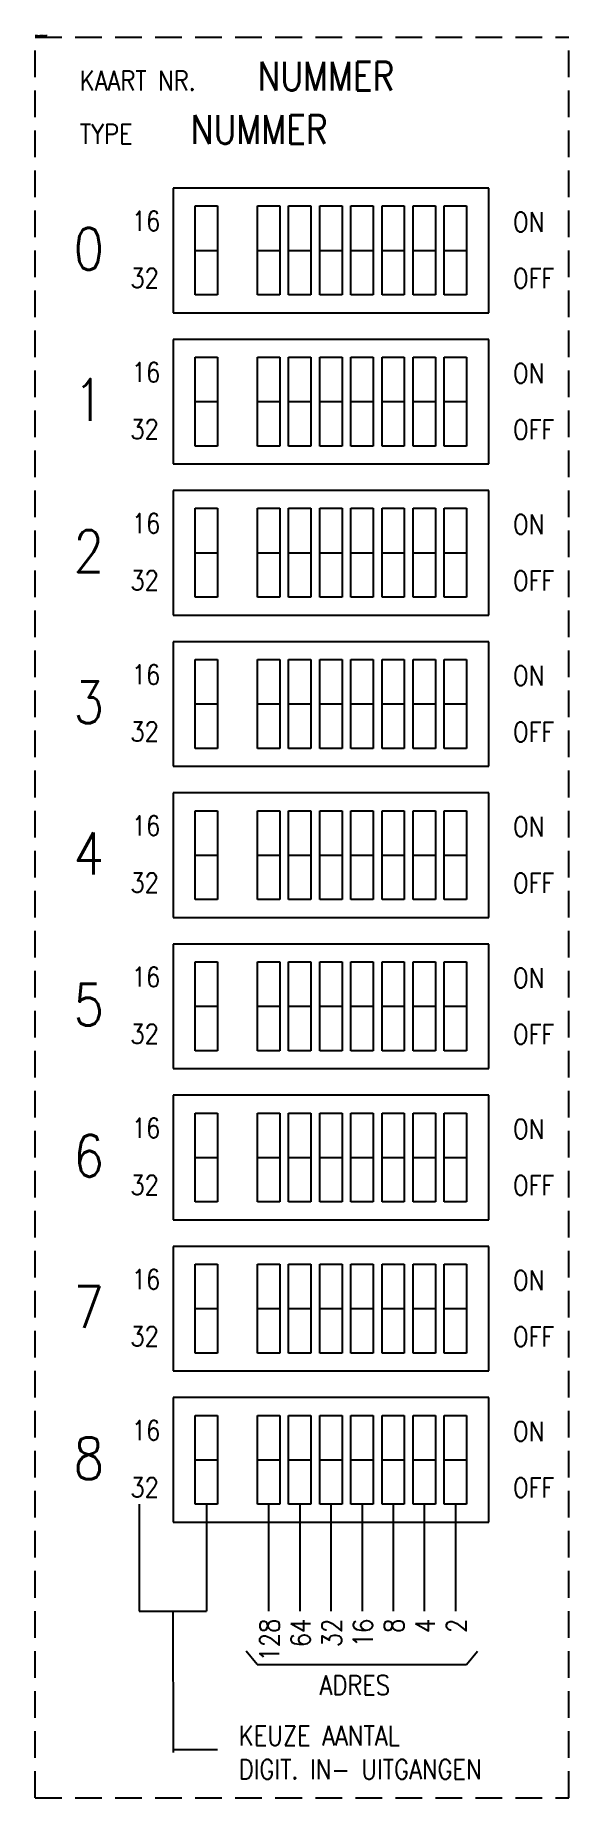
# Model space of a CAD drawing. Extents: x 315 to 375, y 63 to 261.
import ezdxf
from ezdxf.enums import TextEntityAlignment as Align

# ---------------------------------------------------------------- set-up
doc = ezdxf.new("R2010")
doc.units = 0
doc.header["$LTSCALE"] = 6
doc.header["$MEASUREMENT"] = 0
doc.linetypes.add('DASHED', pattern=[0.75, 0.5, -0.25])
doc.layers.get('0').update_dxf_attribs({"linetype": 'CONTINUOUS'})
for name, color, linetype in [('1', 8, 'CONTINUOUS'), ('3', 30, 'CONTINUOUS'), ('30', 8, 'CONTINUOUS'), ('31', 8, 'CONTINUOUS'), ('32', 8, 'CONTINUOUS'), ('9', 8, 'DASHED')]:
    doc.layers.add(name, color=color, linetype=linetype)
doc.styles.get("Standard").update_dxf_attribs({"font": 'simplex', "width": 0.85})

msp = doc.modelspace()

# ---------------------------------------------------------------- linework, layer by layer
at = {"layer": '1'}
for p, q in [((333, 242), (335.5, 242)), ((333, 232), (333, 242)), ((335.5, 242), (335.5, 232)), ((340, 232), (340, 242)), ((340, 242), (342.5, 242)), ((342.5, 242), (342.5, 232)), ((343.5, 232), (343.5, 242)), ((343.5, 242), (346, 242)), ((346, 242), (346, 232)), ((347, 232), (347, 242)), ((347, 242), (349.5, 242)), ((349.5, 242), (349.5, 232)), ((350.5, 232), (350.5, 242)), ((350.5, 242), (353, 242)), ((353, 242), (353, 232)), ((354, 232), (354, 242)), ((354, 242), (356.5, 242)), ((356.5, 242), (356.5, 232)), ((357.5, 232), (357.5, 242)), ((357.5, 242), (360, 242)), ((360, 242), (360, 232)), ((361, 232), (361, 242)), ((361, 242), (363.5, 242)), ((363.5, 242), (363.5, 232)), ((333, 237), (335.5, 237)), ((340, 237), (342.5, 237)), ((343.5, 237), (346, 237)), ((347, 237), (349.5, 237)), ((350.5, 237), (353, 237)), ((354, 237), (356.5, 237)), ((357.5, 237), (360, 237)), ((361, 237), (363.5, 237)), ((335.5, 232), (333, 232)), ((342.5, 232), (340, 232)), ((346, 232), (343.5, 232)), ((349.5, 232), (347, 232)), ((353, 232), (350.5, 232)), ((356.5, 232), (354, 232)), ((360, 232), (357.5, 232)), ((363.5, 232), (361, 232)), ((333, 225), (335.5, 225)), ((333, 215), (333, 225)), ((335.5, 225), (335.5, 215)), ((340, 215), (340, 225)), ((340, 225), (342.5, 225)), ((342.5, 225), (342.5, 215)), ((343.5, 215), (343.5, 225)), ((343.5, 225), (346, 225)), ((346, 225), (346, 215)), ((347, 215), (347, 225)), ((347, 225), (349.5, 225)), ((349.5, 225), (349.5, 215)), ((350.5, 215), (350.5, 225)), ((350.5, 225), (353, 225)), ((353, 225), (353, 215)), ((354, 215), (354, 225)), ((354, 225), (356.5, 225)), ((356.5, 225), (356.5, 215)), ((357.5, 215), (357.5, 225)), ((357.5, 225), (360, 225)), ((360, 225), (360, 215)), ((361, 215), (361, 225)), ((361, 225), (363.5, 225)), ((363.5, 225), (363.5, 215)), ((333, 220), (335.5, 220)), ((340, 220), (342.5, 220)), ((343.5, 220), (346, 220)), ((347, 220), (349.5, 220)), ((350.5, 220), (353, 220)), ((354, 220), (356.5, 220)), ((357.5, 220), (360, 220)), ((361, 220), (363.5, 220)), ((335.5, 215), (333, 215)), ((342.5, 215), (340, 215)), ((346, 215), (343.5, 215)), ((349.5, 215), (347, 215)), ((353, 215), (350.5, 215)), ((356.5, 215), (354, 215)), ((360, 215), (357.5, 215)), ((363.5, 215), (361, 215)), ((333, 208), (335.5, 208)), ((333, 198), (333, 208)), ((335.5, 208), (335.5, 198)), ((340, 198), (340, 208)), ((340, 208), (342.5, 208)), ((342.5, 208), (342.5, 198)), ((343.5, 198), (343.5, 208)), ((343.5, 208), (346, 208)), ((346, 208), (346, 198)), ((347, 198), (347, 208)), ((347, 208), (349.5, 208)), ((349.5, 208), (349.5, 198)), ((350.5, 198), (350.5, 208)), ((350.5, 208), (353, 208)), ((353, 208), (353, 198)), ((354, 198), (354, 208)), ((354, 208), (356.5, 208)), ((356.5, 208), (356.5, 198)), ((357.5, 198), (357.5, 208)), ((357.5, 208), (360, 208)), ((360, 208), (360, 198)), ((361, 198), (361, 208)), ((361, 208), (363.5, 208)), ((363.5, 208), (363.5, 198)), ((333, 203), (335.5, 203)), ((340, 203), (342.5, 203)), ((343.5, 203), (346, 203)), ((347, 203), (349.5, 203)), ((350.5, 203), (353, 203)), ((354, 203), (356.5, 203)), ((357.5, 203), (360, 203)), ((361, 203), (363.5, 203)), ((335.5, 198), (333, 198)), ((342.5, 198), (340, 198)), ((346, 198), (343.5, 198)), ((349.5, 198), (347, 198)), ((353, 198), (350.5, 198)), ((356.5, 198), (354, 198)), ((360, 198), (357.5, 198)), ((363.5, 198), (361, 198)), ((333, 191), (335.5, 191)), ((333, 181), (333, 191)), ((335.5, 191), (335.5, 181)), ((340, 181), (340, 191)), ((340, 191), (342.5, 191)), ((342.5, 191), (342.5, 181)), ((343.5, 181), (343.5, 191)), ((343.5, 191), (346, 191)), ((346, 191), (346, 181)), ((347, 181), (347, 191)), ((347, 191), (349.5, 191)), ((349.5, 191), (349.5, 181)), ((350.5, 181), (350.5, 191)), ((350.5, 191), (353, 191)), ((353, 191), (353, 181)), ((354, 181), (354, 191)), ((354, 191), (356.5, 191)), ((356.5, 191), (356.5, 181)), ((357.5, 181), (357.5, 191)), ((357.5, 191), (360, 191)), ((360, 191), (360, 181)), ((361, 181), (361, 191)), ((361, 191), (363.5, 191)), ((363.5, 191), (363.5, 181)), ((333, 186), (335.5, 186)), ((340, 186), (342.5, 186)), ((343.5, 186), (346, 186)), ((347, 186), (349.5, 186)), ((350.5, 186), (353, 186)), ((354, 186), (356.5, 186)), ((357.5, 186), (360, 186)), ((361, 186), (363.5, 186)), ((335.5, 181), (333, 181)), ((342.5, 181), (340, 181)), ((346, 181), (343.5, 181)), ((349.5, 181), (347, 181)), ((353, 181), (350.5, 181)), ((356.5, 181), (354, 181)), ((360, 181), (357.5, 181)), ((363.5, 181), (361, 181)), ((333, 174), (335.5, 174)), ((333, 164), (333, 174)), ((335.5, 174), (335.5, 164)), ((340, 164), (340, 174)), ((340, 174), (342.5, 174)), ((342.5, 174), (342.5, 164)), ((343.5, 164), (343.5, 174)), ((343.5, 174), (346, 174)), ((346, 174), (346, 164)), ((347, 164), (347, 174)), ((347, 174), (349.5, 174)), ((349.5, 174), (349.5, 164)), ((350.5, 164), (350.5, 174)), ((350.5, 174), (353, 174)), ((353, 174), (353, 164)), ((354, 164), (354, 174)), ((354, 174), (356.5, 174)), ((356.5, 174), (356.5, 164)), ((357.5, 164), (357.5, 174)), ((357.5, 174), (360, 174)), ((360, 174), (360, 164)), ((361, 164), (361, 174)), ((361, 174), (363.5, 174)), ((363.5, 174), (363.5, 164)), ((333, 169), (335.5, 169)), ((340, 169), (342.5, 169)), ((343.5, 169), (346, 169)), ((347, 169), (349.5, 169)), ((350.5, 169), (353, 169)), ((354, 169), (356.5, 169)), ((357.5, 169), (360, 169)), ((361, 169), (363.5, 169)), ((335.5, 164), (333, 164)), ((342.5, 164), (340, 164)), ((346, 164), (343.5, 164)), ((349.5, 164), (347, 164)), ((353, 164), (350.5, 164)), ((356.5, 164), (354, 164)), ((360, 164), (357.5, 164)), ((363.5, 164), (361, 164)), ((333, 157), (335.5, 157)), ((333, 147), (333, 157)), ((335.5, 157), (335.5, 147)), ((340, 147), (340, 157)), ((340, 157), (342.5, 157)), ((342.5, 157), (342.5, 147)), ((343.5, 147), (343.5, 157)), ((343.5, 157), (346, 157)), ((346, 157), (346, 147)), ((347, 147), (347, 157)), ((347, 157), (349.5, 157)), ((349.5, 157), (349.5, 147)), ((350.5, 147), (350.5, 157)), ((350.5, 157), (353, 157)), ((353, 157), (353, 147)), ((354, 147), (354, 157)), ((354, 157), (356.5, 157)), ((356.5, 157), (356.5, 147)), ((357.5, 147), (357.5, 157)), ((357.5, 157), (360, 157)), ((360, 157), (360, 147)), ((361, 147), (361, 157)), ((361, 157), (363.5, 157)), ((363.5, 157), (363.5, 147)), ((333, 152), (335.5, 152)), ((340, 152), (342.5, 152)), ((343.5, 152), (346, 152)), ((347, 152), (349.5, 152)), ((350.5, 152), (353, 152)), ((354, 152), (356.5, 152)), ((357.5, 152), (360, 152)), ((361, 152), (363.5, 152)), ((335.5, 147), (333, 147)), ((342.5, 147), (340, 147)), ((346, 147), (343.5, 147)), ((349.5, 147), (347, 147)), ((353, 147), (350.5, 147)), ((356.5, 147), (354, 147)), ((360, 147), (357.5, 147)), ((363.5, 147), (361, 147)), ((333, 140), (335.5, 140)), ((333, 130), (333, 140)), ((335.5, 140), (335.5, 130)), ((340, 130), (340, 140)), ((340, 140), (342.5, 140)), ((342.5, 140), (342.5, 130)), ((343.5, 130), (343.5, 140)), ((343.5, 140), (346, 140)), ((346, 140), (346, 130)), ((347, 130), (347, 140)), ((347, 140), (349.5, 140)), ((349.5, 140), (349.5, 130)), ((350.5, 130), (350.5, 140)), ((350.5, 140), (353, 140)), ((353, 140), (353, 130)), ((354, 130), (354, 140)), ((354, 140), (356.5, 140)), ((356.5, 140), (356.5, 130)), ((357.5, 130), (357.5, 140)), ((357.5, 140), (360, 140)), ((360, 140), (360, 130)), ((361, 130), (361, 140)), ((361, 140), (363.5, 140)), ((363.5, 140), (363.5, 130)), ((333, 135), (335.5, 135)), ((340, 135), (342.5, 135)), ((343.5, 135), (346, 135)), ((347, 135), (349.5, 135)), ((350.5, 135), (353, 135)), ((354, 135), (356.5, 135)), ((357.5, 135), (360, 135)), ((361, 135), (363.5, 135)), ((335.5, 130), (333, 130)), ((342.5, 130), (340, 130)), ((346, 130), (343.5, 130)), ((349.5, 130), (347, 130)), ((353, 130), (350.5, 130)), ((356.5, 130), (354, 130)), ((360, 130), (357.5, 130)), ((363.5, 130), (361, 130)), ((333, 123), (335.5, 123)), ((333, 113), (333, 123)), ((335.5, 123), (335.5, 113)), ((340, 113), (340, 123)), ((340, 123), (342.5, 123)), ((342.5, 123), (342.5, 113)), ((343.5, 113), (343.5, 123)), ((343.5, 123), (346, 123)), ((346, 123), (346, 113)), ((347, 113), (347, 123)), ((347, 123), (349.5, 123)), ((349.5, 123), (349.5, 113)), ((350.5, 113), (350.5, 123)), ((350.5, 123), (353, 123)), ((353, 123), (353, 113)), ((354, 113), (354, 123)), ((354, 123), (356.5, 123)), ((356.5, 123), (356.5, 113)), ((357.5, 113), (357.5, 123)), ((357.5, 123), (360, 123)), ((360, 123), (360, 113)), ((361, 113), (361, 123)), ((361, 123), (363.5, 123)), ((363.5, 123), (363.5, 113)), ((333, 118), (335.5, 118)), ((340, 118), (342.5, 118)), ((343.5, 118), (346, 118)), ((347, 118), (349.5, 118)), ((350.5, 118), (353, 118)), ((354, 118), (356.5, 118)), ((357.5, 118), (360, 118)), ((361, 118), (363.5, 118)), ((335.5, 113), (333, 113)), ((342.5, 113), (340, 113)), ((346, 113), (343.5, 113)), ((349.5, 113), (347, 113)), ((353, 113), (350.5, 113)), ((356.5, 113), (354, 113)), ((360, 113), (357.5, 113)), ((363.5, 113), (361, 113)), ((333, 106), (335.5, 106)), ((333, 96), (333, 106)), ((335.5, 106), (335.5, 96)), ((340, 96), (340, 106)), ((340, 106), (342.5, 106)), ((342.5, 106), (342.5, 96)), ((343.5, 96), (343.5, 106)), ((343.5, 106), (346, 106)), ((346, 106), (346, 96)), ((347, 96), (347, 106)), ((347, 106), (349.5, 106)), ((349.5, 106), (349.5, 96)), ((350.5, 96), (350.5, 106)), ((350.5, 106), (353, 106)), ((353, 106), (353, 96)), ((354, 96), (354, 106)), ((354, 106), (356.5, 106)), ((356.5, 106), (356.5, 96)), ((357.5, 96), (357.5, 106)), ((357.5, 106), (360, 106)), ((360, 106), (360, 96)), ((361, 96), (361, 106)), ((361, 106), (363.5, 106)), ((363.5, 106), (363.5, 96)), ((333, 101), (335.5, 101)), ((340, 101), (342.5, 101)), ((343.5, 101), (346, 101)), ((347, 101), (349.5, 101)), ((350.5, 101), (353, 101)), ((354, 101), (356.5, 101)), ((357.5, 101), (360, 101)), ((361, 101), (363.5, 101)), ((326.69, 96), (326.69, 84)), ((335.5, 96), (333, 96)), ((334.25, 96), (334.25, 84)), ((342.5, 96), (340, 96)), ((341.25, 96), (341.25, 84)), ((346, 96), (343.5, 96)), ((344.75, 96), (344.75, 84)), ((349.5, 96), (347, 96)), ((348.25, 96), (348.25, 84)), ((353, 96), (350.5, 96)), ((351.75, 96), (351.75, 84)), ((356.5, 96), (354, 96)), ((355.25, 96), (355.25, 84)), ((360, 96), (357.5, 96)), ((358.75, 96), (358.75, 84)), ((363.5, 96), (361, 96)), ((362.25, 96), (362.25, 84)), ((326.69, 84), (334.25, 84)), ((330.47, 84), (330.5, 68.09)), ((339.94, 78), (338.71, 79.48)), ((363.5, 78), (364.73, 79.48)), ((339.94, 78), (363.5, 78)), ((330.5, 68.42), (335.5, 68.42))]:
    msp.add_line(p, q, dxfattribs=at)
at = {"layer": '3'}
for p, q in [((366, 244), (330.5, 244)), ((330.5, 244), (330.5, 230)), ((366, 230), (366, 244)), ((330.5, 230), (366, 230)), ((366, 227), (330.5, 227)), ((330.5, 227), (330.5, 213)), ((366, 213), (366, 227)), ((330.5, 213), (366, 213)), ((366, 210), (330.5, 210)), ((330.5, 210), (330.5, 196)), ((366, 196), (366, 210)), ((330.5, 196), (366, 196)), ((366, 193), (330.5, 193)), ((330.5, 193), (330.5, 179)), ((366, 179), (366, 193)), ((330.5, 179), (366, 179)), ((366, 176), (330.5, 176)), ((330.5, 176), (330.5, 162)), ((366, 162), (366, 176)), ((330.5, 162), (366, 162)), ((330.5, 159), (330.5, 145)), ((366, 159), (330.5, 159)), ((366, 145), (366, 159)), ((330.5, 145), (366, 145)), ((366, 142), (330.5, 142)), ((330.5, 142), (330.5, 128)), ((366, 128), (366, 142)), ((330.5, 128), (366, 128)), ((366, 125), (330.5, 125)), ((330.5, 125), (330.5, 111)), ((366, 111), (366, 125)), ((330.5, 111), (366, 111)), ((366, 108), (330.5, 108)), ((330.5, 108), (330.5, 94)), ((366, 94), (366, 108)), ((330.5, 94), (366, 94))]:
    msp.add_line(p, q, dxfattribs=at)
at = {"layer": '9'}
for p, q in [((315, 63), (315, 261)), ((315, 261), (375, 261)), ((375, 63), (375, 261)), ((315, 63), (375, 63))]:
    msp.add_line(p, q, dxfattribs=at)

# ---------------------------------------------------------------- texts
at = {"flags": 1}
msp.add_attdef('SYMBTYPE', (315, 261), 'X', height=0.2, dxfattribs=at)
at = {"layer": '30', "width": 0.85}
for s, p in [('KAART NR.', (320, 255)), ('TYPE', (320, 249)), ('16', (325.86, 239.21)), ('ON', (368.72, 239.09)), ('32', (325.7, 232.8)), ('OFF', (368.72, 232.76)), ('16', (325.86, 222.21)), ('ON', (368.72, 222.09)), ('32', (325.7, 215.8)), ('OFF', (368.72, 215.76)), ('16', (325.86, 205.21)), ('ON', (368.72, 205.09)), ('32', (325.7, 198.8)), ('OFF', (368.72, 198.76)), ('16', (325.86, 188.21)), ('ON', (368.72, 188.09)), ('32', (325.7, 181.8)), ('OFF', (368.72, 181.76)), ('16', (325.86, 171.21)), ('ON', (368.72, 171.09)), ('32', (325.7, 164.8)), ('OFF', (368.72, 164.76)), ('16', (325.86, 154.21)), ('ON', (368.72, 154.09)), ('32', (325.7, 147.8)), ('OFF', (368.72, 147.76)), ('16', (325.86, 137.21)), ('ON', (368.72, 137.09)), ('32', (325.7, 130.8)), ('OFF', (368.72, 130.76)), ('16', (325.86, 120.21)), ('ON', (368.72, 120.09)), ('32', (325.7, 113.8)), ('OFF', (368.72, 113.76)), ('16', (325.86, 103.21)), ('ON', (368.72, 103.09)), ('32', (325.7, 96.8)), ('OFF', (368.72, 96.76)), ('KEUZE AANTAL', (337.88, 68.87)), ('DIGIT. IN- UITGANGEN', (337.88, 65.1))]:
    msp.add_text(s, height=2.2, dxfattribs=at).set_placement(p)
for s, p in [('128', (342.45, 83.14)), ('64', (345.95, 83.14)), ('32', (349.45, 83.14)), ('16', (352.95, 83.14)), ('8', (356.45, 83.14)), ('4', (359.95, 83.14)), ('2', (363.45, 83.14))]:
    msp.add_text(s, height=2.2, rotation=90, dxfattribs=at).set_placement(p, align=Align.RIGHT)
msp.add_text('ADRES', height=2.2, dxfattribs=at).set_placement((350.93, 75.66), align=Align.MIDDLE)
at = {"layer": '31', "width": 0.85}
for p in [(340, 255), (332.5, 249)]:
    msp.add_attdef('NUMMER', p, '', height=3.2, dxfattribs=at)
at = {"layer": '32', "width": 0.85}
for s, p in [('0', (321.02, 237.18)), ('1', (321.02, 220.18)), ('2', (321.02, 203.18)), ('3', (321.02, 186.18)), ('4', (321.02, 169.18)), ('5', (321.02, 152.18)), ('6', (321.02, 135.18)), ('7', (321.02, 118.18)), ('8', (321.02, 101.18))]:
    msp.add_text(s, height=4.7, dxfattribs=at).set_placement(p, align=Align.MIDDLE)

doc.saveas('drawing.dxf')
